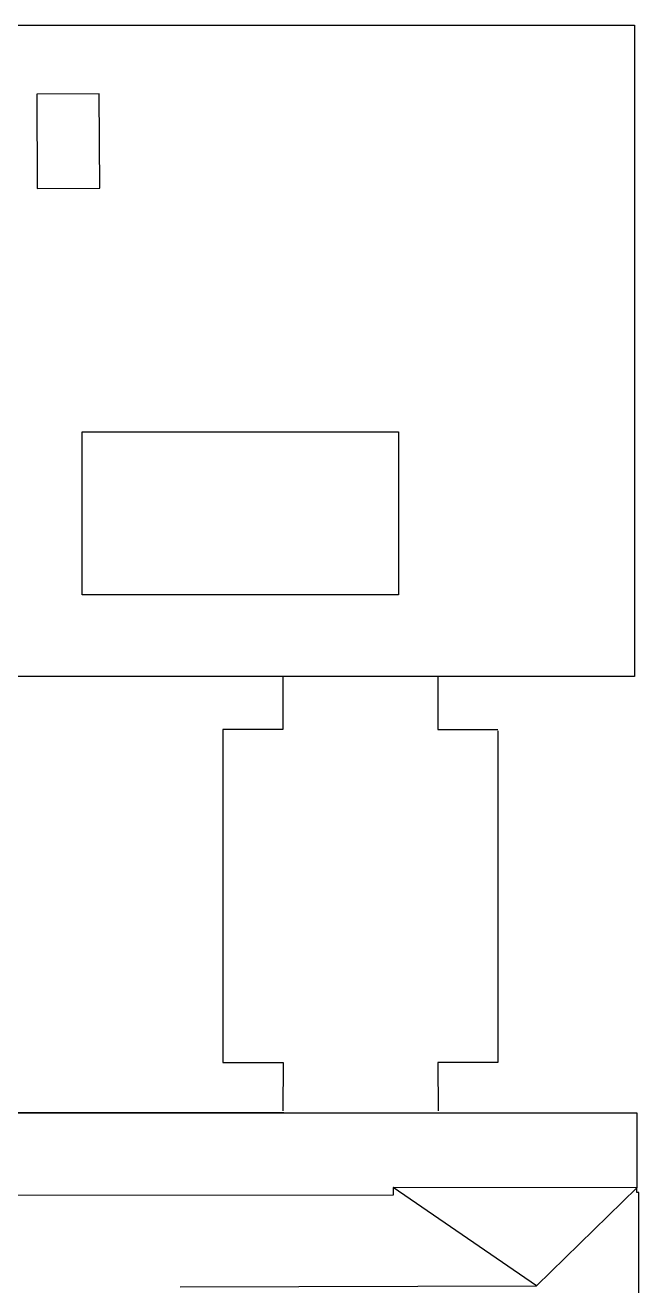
# Model space of a CAD drawing. Header units: inches. Extents: x 1247 to 6173, y 2512 to 6927.
# Drawn here: x 4824 to 6173, y 4074 to 6844 of the extents above; entities that cross this region are included whole.
import ezdxf

# ---------------------------------------------------------------- set-up
doc = ezdxf.new("R2010")
doc.units = ezdxf.units.IN
doc.header["$LTSCALE"] = 0.75
doc.header["$MEASUREMENT"] = 0
for name, color, linetype in [('626_FL5$0$A-BLDG-MOOR', 9, 'CONTINUOUS'), ('626_FL5$0$A-BLDG-PEND', 9, 'CONTINUOUS'), ('626_FL5$0$A-BLDG-TWNE', 9, 'CONTINUOUS')]:
    doc.layers.add(name, color=color, linetype=linetype)

msp = doc.modelspace()

# ---------------------------------------------------------------- linework, layer by layer
at = {"layer": '626_FL5$0$A-BLDG-MOOR'}
for p, q in [((4787.4, 6844.2), (6163.4, 6844.2)), ((6163.4, 6844.2), (6163.4, 5412.7)), ((4986.9, 6693.7), (4849.6, 6692.9)), ((4849.6, 6692.9), (4850.7, 6485.6)), ((4988.1, 6486.4), (4986.9, 6693.7)), ((4850.7, 6485.6), (4988.1, 6486.4)), ((4949.7, 5950.6), (5644.8, 5950.7)), ((4949.7, 5950.6), (5644.8, 5950.7)), ((4949.7, 5592.3), (4949.7, 5950.6)), ((4949.7, 5592.3), (4949.7, 5950.6)), ((5644.8, 5950.7), (5644.9, 5592.3)), ((5644.8, 5950.7), (5644.9, 5592.3)), ((5644.9, 5592.3), (4949.7, 5592.3)), ((5644.9, 5592.3), (4949.7, 5592.3)), ((6163.4, 5412.7), (4787.4, 5412.7))]:
    msp.add_line(p, q, dxfattribs=at)
at = {"layer": '626_FL5$0$A-BLDG-PEND'}
for p, q in [((5390.8, 5413.1), (5390.8, 5296.3)), ((5731.2, 5413.1), (5731.2, 5296.3)), ((5390.8, 5296.3), (5258.9, 5296.3)), ((5258.9, 5296.3), (5258.9, 4564.3)), ((5731.2, 5296.3), (5863.1, 5296.3)), ((5863.1, 5293.1), (5863.1, 4578.1)), ((5863.1, 5293.1), (5863.1, 4564.3)), ((5258.9, 4564.3), (5390.9, 4564.4)), ((5390.9, 4564.4), (5390.4, 4458.1)), ((5863.1, 4564.3), (5731.1, 4564.4)), ((5731.1, 4564.4), (5731.6, 4458.1))]:
    msp.add_line(p, q, dxfattribs=at)
at = {"layer": '626_FL5$0$A-BLDG-TWNE'}
for p, q in [((5392.8, 4453.8), (4608.8, 4453.8)), ((4608.8, 4453.8), (6168.7, 4453.8)), ((5392.8, 4453.8), (4608.8, 4453.8)), ((6168.7, 4453.8), (6168.6, 4289.2)), ((5632.9, 4272.9), (4608.2, 4272.1)), ((5632.9, 4272.9), (4608.8, 4272.1)), ((6168.6, 4289.2), (5632.9, 4289.5)), ((6168.7, 4289.2), (5632.9, 4289.5)), ((5948.2, 4073.8), (5632.9, 4289.5)), ((5632.9, 4289.5), (5632.9, 4272.9)), ((5632.9, 4289.5), (5632.9, 4272.9)), ((5948.2, 4073.8), (6168.7, 4289.2)), ((6168.7, 4289.2), (6168.7, 4289.2)), ((6168.7, 4289.2), (6168.7, 4289.2)), ((6168.7, 4289.2), (6168.7, 4289.2)), ((6168.7, 4278.6), (6168.7, 4289.2)), ((6172.7, 4278.6), (6168.7, 4278.6)), ((6172.7, 2638.1), (6172.7, 4278.6)), ((5164.6, 4071.7), (5948.2, 4073.8))]:
    msp.add_line(p, q, dxfattribs=at)

doc.saveas('drawing.dxf')
